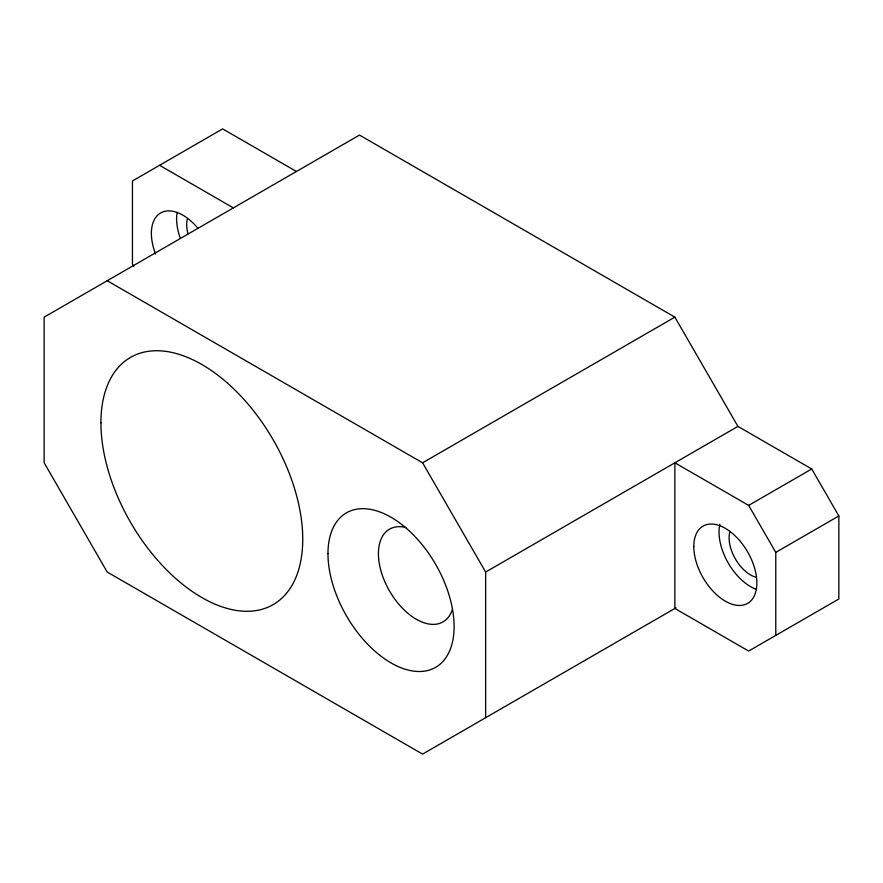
<?xml version="1.0" encoding="UTF-8"?>
<svg xmlns="http://www.w3.org/2000/svg" width="883" height="883" viewBox="0 0 883 883"><rect width="100%" height="100%" fill="white"/><g stroke="black" fill="none" stroke-linecap="round" stroke-linejoin="round"><path stroke-width="1.32" d="M107.218 280.728L422.582 462.802L674.866 317.14L737.934 426.39L811.72 468.983L838.85 515.97L838.85 598.983L748.652 651.058L674.866 608.453L674.866 462.802L748.652 505.396L775.782 552.383L775.782 635.396M485.65 717.702L485.65 572.041L737.934 426.39M748.652 505.396L811.72 468.983M676.003 607.802L422.582 754.115L107.218 572.041L44.15 462.802L44.15 317.14L359.502 135.077L674.866 317.14M775.782 552.383L838.85 515.97M296.434 171.49L222.648 128.885L132.45 180.96L132.45 263.973L133.808 266.324M159.58 165.298L233.366 207.902M422.582 462.802L485.65 572.041M452.438 609.27A53.521 30.894 60 0 1 389.017 590.109A53.521 30.894 60 0 1 406.478 527.659M155.596 254.039A44.603 25.75 60 0 1 160.287 213.167A44.603 25.75 60 0 1 197.88 228.2M180.386 238.3A44.603 25.75 60 0 1 177.152 212.362M187.98 233.863A30.331 17.505 60 0 1 187.417 218.664M756.102 577.316A30.331 17.505 60 0 1 729.833 531.831M756.422 589.358A44.603 25.75 60 0 1 719.811 524.336M100.916 422.747A142.715 82.395 60 0 0 252.284 611.058A142.715 82.395 60 0 0 252.284 409.226A142.715 82.395 60 0 0 100.916 422.747M327.968 553.674A89.194 51.501 60 0 0 422.582 671.367A89.194 51.501 60 0 0 422.582 545.23A89.194 51.501 60 0 0 327.968 553.674M693.784 546.555A44.603 25.75 60 0 0 741.091 605.396A44.603 25.75 60 0 0 741.091 542.328A44.603 25.75 60 0 0 693.784 546.555"/></g></svg>
